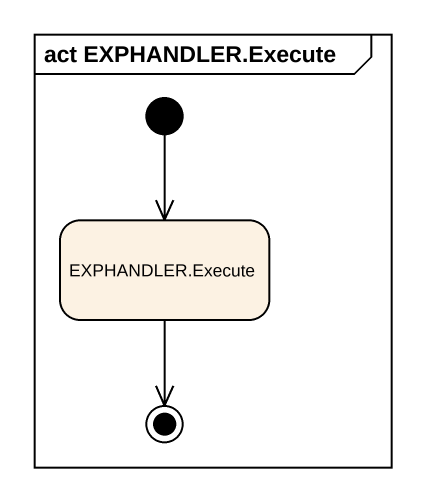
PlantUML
@startuml
mainframe act EXPHANDLER.Execute
hide empty description
state "EXPHANDLER.Execute" as EXPHANDLER_Execute
[*] --> EXPHANDLER_Execute
EXPHANDLER_Execute --> [*]
@enduml
